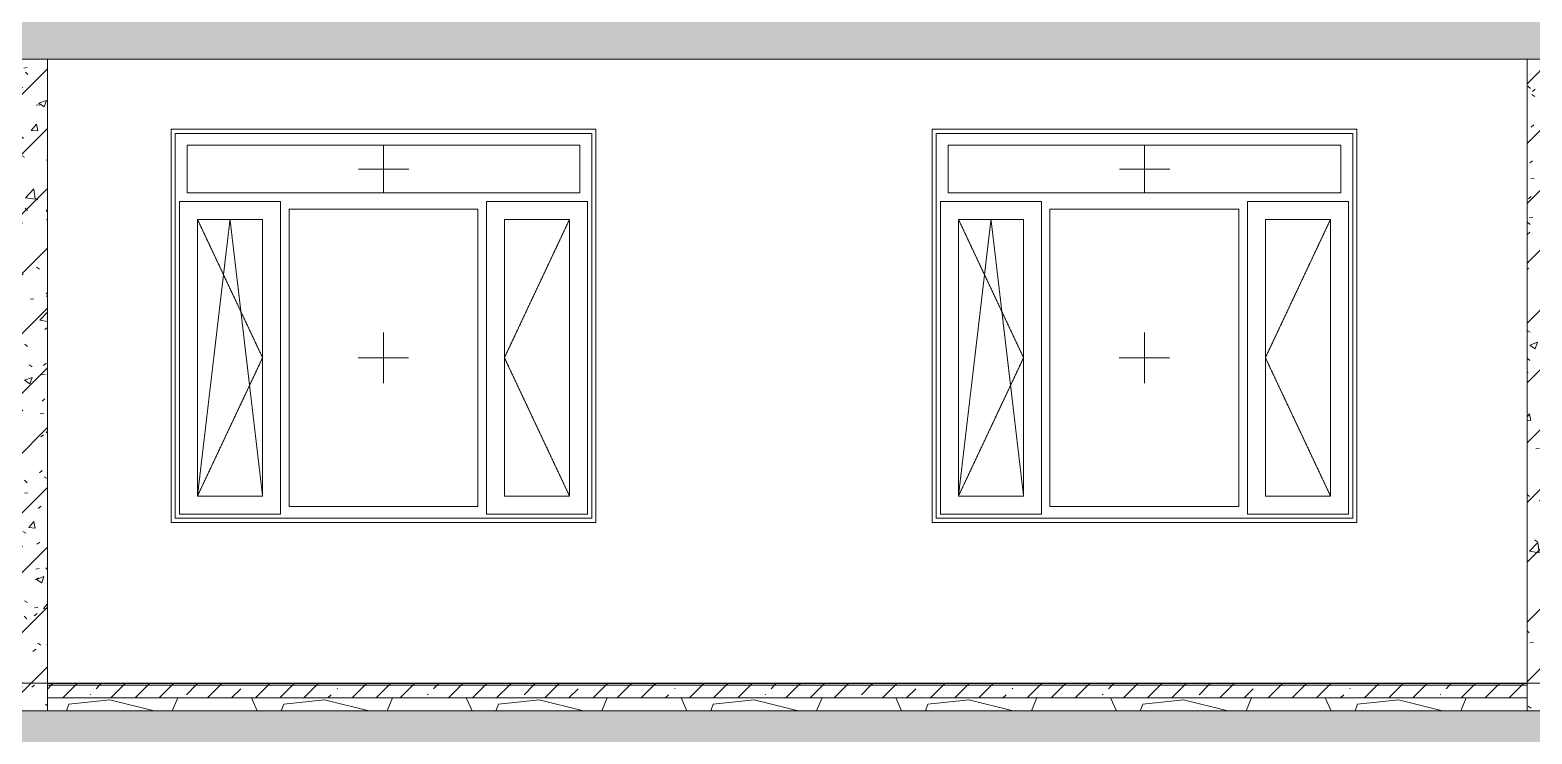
# Model space of a CAD drawing. Header units: millimetres. Extents: x -515342 to 330399, y -224905 to 507333.
# Drawn here: x 120693 to 127798, y 94541 to 97870 of the extents above; entities that cross this region are included whole.
import ezdxf

# ---------------------------------------------------------------- set-up
doc = ezdxf.new("R2010")
doc.units = ezdxf.units.MM
doc.linetypes.add('ASVP_Штриховая_ш2 п1', pattern=[3, 2, -1])
doc.layers.get('0').update_dxf_attribs({"lineweight": 0})
for name, color, linetype, lineweight in [('Линии', 7, 'Continuous', 0), ('Окна', 7, 'Continuous', 0), ('Окна открывание', 7, 'Continuous', 0), ('Перекрытие', 7, 'Continuous', 0), ('Стены внутренние', 7, 'Continuous', 0), ('Стены перегородки', 7, 'Continuous', 0)]:
    doc.layers.add(name, color=color, linetype=linetype, lineweight=lineweight)
pattern_1 = [(236.31, (49717.4, 8823.7), (-1777.996, -3556.002), [641.07, -5769.6]), (236.31, (49752.95, 8717), (-1777.996, -3556.002), [384.64, -6026.03]), (236.31, (49539.6, 8717), (-1777.996, -3556.002), [384.64, -6026.03])]
pattern_2 = [(45, (136801.12, 95610.5), (-141.4214, 141.4214), [])]
pattern_3 = [(50, (136801.12, 95610.5), (364.368, -31.8783), [38.1, -419.1]), (355, (136801.12, 95610.5), (-70.486, 382.113), [30.48, -335.28]), (100.451, (136831.5, 95607.84), (293.885, 350.233), [32.38, -356.18]), (46.184, (136801.12, 95712.1), (542.158, -84.086), [57.15, -628.65]), (96.636, (136846.3, 95705.1), (474.805, 494.855), [48.57, -534.27]), (351.184, (136801.1, 95712.1), (474.81, 494.85), [45.72, -502.92]), (21, (136851.92, 95686.7), (303.2285, -204.5305), [38.1, -419.1]), (326, (136851.92, 95686.7), (123.604, 368.376), [30.48, -335.28]), (71.451, (136877.2, 95669.65), (426.834, 163.843), [32.38, -356.18]), (37.5, (136801.12, 95610.49), (6.1766, 169.1102), [16.764, -314.452, 16.764, -323.596, -336.55]), (37.5, (136801.12, 95610.49), (6.1766, 169.1102), [-671.576, 16.764, -319.786]), (7.5, (136801.12, 95610.5), (133.6389, 200.3615), [16.764, -177.292, 16.764, -306.832, -128.27]), (7.5, (136801.12, 95610.5), (133.6389, 200.3615), [-517.652, 16.764, -111.506]), (327.5, (136687.84, 95610.49), (271.1818, -11.4584), [16.764, -110.236, 16.764, -379.476, -525.78]), (327.5, (136687.84, 95610.49), (271.1818, -11.4584), [-523.24, 16.764, -509.016]), (317.5, (136637.04, 95610.5), (296.2585, 50.853), [16.764, -148.336, 16.764, -246.38, -373.38]), (317.5, (136637.04, 95610.5), (296.2585, 50.853), [-428.244, 16.764, -356.616])]
pattern_4 = [(45, (136801.12, 95610.5), (-224.5064, 224.5064), []), (45, (137025.63, 95610.5), (-224.5064, 224.5064), [396.875, -79.375, 3.353, -76.022])]
pattern_5 = [(45, (136801.12, 95610.5), (-114.0493, 114.0493), []), (45, (136915.17, 95610.5), (-114.0493, 114.0493), [201.613, -40.323, 3.353, -36.97])]

# ---------------------------------------------------------------- blocks, each defined once
blk = doc.blocks.new('Окно_ПВХ_3Створки_1Фрамуга-верх - АР_Окно_ОП_1820_h_х1970_3ст2фр-в-V40-О_АР_П_Разрез 1-1')
at = {"layer": 'Окна'}
h = blk.add_hatch(dxfattribs=at)
h.set_pattern_fill('FP_5', color=256, style=0, pattern_type=2)
h.set_pattern_definition(pattern_1)
h.paths.add_polyline_path([(33334.5, 7635), (33642.5, 7635), (33642.5, 8943), (33334.5, 8943), (33334.5, 7881.6)])
at = {"layer": 'Окна', "color": 253, "true_color": 0xaaaaaa}
for p, q in [((33229.5, 9350), (35199.5, 9350)), ((33229.5, 9350), (33229.5, 7530)), ((33229.5, 7530), (33229.5, 9350)), ((33229.5, 9350), (35199.5, 9350)), ((35199.5, 9350), (35199.5, 7530)), ((35199.5, 9350), (35199.5, 7530)), ((35143.5, 9294), (33285.5, 9294)), ((33285.5, 9294), (33285.5, 9068)), ((35143.5, 9068), (35143.5, 9294)), ((33727.5, 9028), (33249.5, 9028)), ((33249.5, 7550), (33249.5, 9028)), ((35143.5, 9068), (33285.5, 9068)), ((33727.5, 7550), (33727.5, 9028)), ((35179.5, 9028), (34701.5, 9028)), ((34701.5, 7550), (34701.5, 9028)), ((35179.5, 7550), (35179.5, 9028)), ((33767.5, 8992), (33767.5, 7586)), ((34661.5, 8992), (33767.5, 8992)), ((34661.5, 8992), (34661.5, 7586)), ((33334.5, 8943), (33642.5, 8943)), ((33334.5, 7635), (33334.5, 8943)), ((33642.5, 8943), (33642.5, 7635)), ((34786.5, 8943), (35094.5, 8943)), ((34786.5, 7635), (34786.5, 8943)), ((35094.5, 8943), (35094.5, 7635)), ((33642.5, 7635), (33334.5, 7635)), ((35094.5, 7635), (34786.5, 7635)), ((33249.5, 7550), (33727.5, 7550)), ((33767.5, 7586), (34661.5, 7586)), ((34701.5, 7550), (35179.5, 7550)), ((35199.5, 7530), (33229.5, 7530)), ((35199.5, 7530), (33229.5, 7530))]:
    blk.add_line(p, q, dxfattribs=at)
at = {"layer": 'Окна открывание', "linetype": 'ASVP_Штриховая_ш2 п1'}
for p, q in [((34214.5, 9068), (34214.5, 9294)), ((34334.5, 9181), (34094.5, 9181)), ((33334.5, 7635), (33488.5, 8943)), ((33334.5, 8943), (33642.5, 8289)), ((33488.5, 8943), (33642.5, 7635)), ((35094.5, 8943), (34786.5, 8289)), ((34214.5, 8169), (34214.5, 8409)), ((33642.5, 8289), (33334.5, 7635)), ((34094.5, 8289), (34334.5, 8289)), ((34786.5, 8289), (35094.5, 7635))]:
    blk.add_line(p, q, dxfattribs=at)
blk = doc.blocks.new('Окно_ПВХ_3Створки_1Фрамуга-верх - АР_Окно_ОП_1820_h_х1970_3ст2фр-в-V62-О_АР_П_Разрез 1-1')
at = {"layer": 'Окна'}
h = blk.add_hatch(dxfattribs=at)
h.set_pattern_fill('FP_5', color=256, style=0, pattern_type=2)
h.set_pattern_definition(pattern_1)
h.paths.add_polyline_path([(36934.5, 7635), (37242.5, 7635), (37242.5, 8943), (36934.5, 8943), (36934.5, 7881.6)])
h = blk.add_hatch(dxfattribs=at)
h.set_pattern_fill('FP_5', color=256, style=0, pattern_type=2)
h.set_pattern_definition(pattern_1)
h.paths.add_polyline_path([(38386.5, 7635), (38694.5, 7635), (38694.5, 8943), (38386.5, 8943), (38386.5, 7881.6)])
at = {"layer": 'Окна', "color": 253, "true_color": 0xaaaaaa}
for p, q in [((36829.5, 9350), (38799.5, 9350)), ((36829.5, 9350), (36829.5, 7530)), ((36829.5, 7530), (36829.5, 9350)), ((36829.5, 9350), (38799.5, 9350)), ((38799.5, 9350), (38799.5, 7530)), ((38799.5, 9350), (38799.5, 7530)), ((38743.5, 9294), (36885.5, 9294)), ((36885.5, 9294), (36885.5, 9068)), ((38743.5, 9068), (38743.5, 9294)), ((37327.5, 9028), (36849.5, 9028)), ((36849.5, 7550), (36849.5, 9028)), ((38743.5, 9068), (36885.5, 9068)), ((37327.5, 7550), (37327.5, 9028)), ((38779.5, 9028), (38301.5, 9028)), ((38301.5, 7550), (38301.5, 9028)), ((38779.5, 7550), (38779.5, 9028)), ((37367.5, 8992), (37367.5, 7586)), ((38261.5, 8992), (37367.5, 8992)), ((38261.5, 8992), (38261.5, 7586)), ((36934.5, 8943), (37242.5, 8943)), ((36934.5, 7635), (36934.5, 8943)), ((37242.5, 8943), (37242.5, 7635)), ((38386.5, 8943), (38694.5, 8943)), ((38386.5, 7635), (38386.5, 8943)), ((38694.5, 8943), (38694.5, 7635)), ((37242.5, 7635), (36934.5, 7635)), ((38694.5, 7635), (38386.5, 7635)), ((36849.5, 7550), (37327.5, 7550)), ((37367.5, 7586), (38261.5, 7586)), ((38301.5, 7550), (38779.5, 7550)), ((38799.5, 7530), (36829.5, 7530)), ((38799.5, 7530), (36829.5, 7530))]:
    blk.add_line(p, q, dxfattribs=at)
at = {"layer": 'Окна открывание', "linetype": 'ASVP_Штриховая_ш2 п1'}
for p, q in [((37814.5, 9068), (37814.5, 9294)), ((37934.5, 9181), (37694.5, 9181)), ((36934.5, 7635), (37088.5, 8943)), ((36934.5, 8943), (37242.5, 8289)), ((37088.5, 8943), (37242.5, 7635)), ((38694.5, 8943), (38386.5, 8289)), ((37814.5, 8169), (37814.5, 8409)), ((37242.5, 8289), (36934.5, 7635)), ((37694.5, 8289), (37934.5, 8289)), ((38386.5, 8289), (38694.5, 7635))]:
    blk.add_line(p, q, dxfattribs=at)
blk = doc.blocks.new('СД_Люблино_Фасады_rvt-1-О_АР_П_Разрез 1-1')
at = {"layer": 'Стены внутренние'}
for p, q in [((33209.5, 9370), (35219.5, 9370)), ((33209.5, 7510), (33209.5, 9370)), ((35219.5, 9370), (35219.5, 7510)), ((36809.5, 9370), (38819.5, 9370)), ((36809.5, 7510), (36809.5, 9370)), ((38819.5, 9370), (38819.5, 7510)), ((35219.5, 7510), (33209.5, 7510)), ((38819.5, 7510), (36809.5, 7510))]:
    blk.add_line(p, q, dxfattribs=at)
at = {"layer": 'Окна', "lineweight": 9}
for name in ['Окно_ПВХ_3Створки_1Фрамуга-верх - АР_Окно_ОП_1820_h_х1970_3ст2фр-в-V40-О_АР_П_Разрез 1-1', 'Окно_ПВХ_3Створки_1Фрамуга-верх - АР_Окно_ОП_1820_h_х1970_3ст2фр-в-V62-О_АР_П_Разрез 1-1']:
    blk.add_blockref(name, (0, 0), dxfattribs=at)

msp = doc.modelspace()

# ---------------------------------------------------------------- hatches: boundary and pattern name
at = {"layer": 'Перекрытие'}
h = msp.add_hatch(dxfattribs=at)
h.set_pattern_fill('FP_1', color=256, style=0, pattern_type=2)
h.set_pattern_definition(pattern_4)
h.paths.add_polyline_path([(190085.5296, 97731.3929), (190085.5296, 97951.3929), (141000.5296, 97951.3929), (141000.5296, 97731.3929), (189732.2317, 97731.3929)])
h.paths.add_polyline_path([(88622.7373, 97731.3929), (137020.5296, 97731.3929), (137020.5296, 97951.3929), (87845.5296, 97951.3929), (87845.5296, 97731.3929)])
h = msp.add_hatch(dxfattribs=at)
h.set_pattern_fill('FP_19', color=256, style=0, pattern_type=2)
h.set_pattern_definition(pattern_5)
h.paths.add_polyline_path([(127574.7557, 94771.3929), (127775.5296, 94771.3929), (127775.5296, 94779.3929), (120775.5296, 94779.3929), (120775.5296, 94771.3929), (126745.9893, 94771.3929)])
h = msp.add_hatch(dxfattribs=at)
h.set_pattern_fill('FP_19', color=256, style=0, pattern_type=2)
h.set_pattern_definition(pattern_5)
h.paths.add_polyline_path([(127574.7557, 94711.3929), (127775.5296, 94711.3929), (127775.5296, 94771.3929), (120775.5296, 94771.3929), (120775.5296, 94711.3929), (126745.9893, 94711.3929)])
h = msp.add_hatch(dxfattribs=at)
h.set_pattern_fill('FP_23', color=256, style=0, pattern_type=2)
h.set_pattern_definition([(228.013, (137532.64, 96626.49), (-8127.9666, -9144.02968), [136.69, -13532.193]), (184.97, (137441.203, 96524.893), (12191.99547, 1016.05502), [234.562, -23221.62]), (132.51, (137207.52, 96504.57), (10159.9124, -11176.07977), [165.393, -16373.89]), (267.274, (136811.283, 96250.573), (1015.88953, 20320.00577), [213.602, -21146.575]), (292.834, (136801.123, 96037.213), (-5080.07417, 12191.97012), [209.453, -20735.923]), (357.274, (136882.403, 95844.173), (-20320.00577, 1015.88953), [213.602, -21146.575]), (37.694, (137095.763, 95834.013), (-13208.042725, -10159.94461), [282.477, -27965.247]), (72.255, (137319.283, 96006.733), (7112.12749, 22351.9589), [266.688, -26402.102]), (121.43, (137400.563, 96260.733), (-8128.10005, 13207.93827), [214.325, -21218.218]), (175.236, (137288.8, 96443.61), (11175.99406, -1016.0697), [244.685, -11989.575]), (222.397, (137044.963, 96463.933), (-12192.085586, -11175.90729), [316.43, -31326.71]), (138.814, (137817.12, 96240.41), (-7111.9922, 6096.00977), [108.002, -10692.226]), (171.469, (137735.843, 96311.533), (13207.99153, -2032.05404), [205.473, -20341.855]), (225, (137532.64, 96342), (1e-13, -1016), [143.684, -1293.157]), (203.199, (137461.52, 96463.93), (5079.9856, 2032.0367), [77.377, -7660.25]), (291.801, (137390.4, 96433.45), (-1015.9787, 3048.0072), [109.426, -5361.9]), (30.964, (137431.04, 96331.85), (3047.9913, 2032.0134), [177.73, -5746.52]), (161.565, (137583.44, 96423.3), (2031.999, -1016.0024), [128.515, -3084.36]), (16.39, (136801.12, 96433.453), (10159.97517, 3048.0812), [180.035, -17823.53]), (70.346, (136973.84, 96484.25), (-4064.0339, -11175.98797), [151.04, -14952.887]), (293.199, (137583.44, 96626.49), (-2032.0367, 5079.9856), [154.75, -7582.873]), (343.61, (137644.4, 96484.253), (-10159.97517, 3048.0812), [180.035, -17823.53]), (339.444, (136801.12, 95803.53), (-5080.0015, 2031.99615), [173.614, -8507.094]), (294.775, (136963.68, 95742.57), (-5079.9732, 11176.0126), [145.47, -14401.437]), (66.801, (137593.6, 95610.49), (2032.0367, 5079.9856), [154.75, -7582.873]), (17.354, (137654.56, 95752.73), (-13208.00149, -4063.99474), [170.313, -16860.95]), (69.444, (137095.76, 95610.49), (-2031.99615, -5080.0015), [86.807, -8593.9]), (101.31, (137532.64, 95610.5), (-1016.0048, 4063.999), [51.806, -5128.797]), (165.964, (137522.48, 95661.3), (3048.0036, -1015.9877), [209.453, -3979.62]), (186.009, (137319.28, 95712.093), (10159.99987, 1015.9998), [194.107, -19216.546]), (303.69, (137431.04, 96240.4), (-1015.9976, 2032.0017), [146.53, -3516.71]), (353.157, (137512.323, 96118.493), (17271.99206, -2032.06884), [255.823, -25326.404]), (60.945, (137766.32, 96088.01), (-4064.04974, -7111.97225), [104.603, -10355.757]), (90, (137817.1, 96179.5), (-1016, 1016), [60.96, -955.04]), (120.256, (137298.96, 95742.57), (4063.94492, -7112.03103), [141.147, -13973.576]), (48.013, (137227.84, 95864.49), (8127.9666, 9144.02968), [273.377, -13395.505]), (0, (137410.7, 96067.7), (1016, 1016), [264.16, -751.84]), (325.305, (137674.88, 96067.69), (-10160.01873, 7111.97318), [160.644, -15903.726]), (254.055, (137806.96, 95976.25), (-1015.9713, -4064.0072), [147.93, -7248.66]), (207.646, (137766.323, 95834.013), (-19303.99578, -10160.00796), [240.858, -23844.986]), (175.426, (137552.963, 95722.253), (-13207.99929, 1016.01778), [254.812, -25226.34])])
h.paths.add_polyline_path([(127574.7557, 94651.3929), (127775.5296, 94651.3929), (127775.5296, 94711.3929), (120775.5296, 94711.3929), (120775.5296, 94651.3929), (126745.9893, 94651.3929)])
h = msp.add_hatch(dxfattribs=at)
h.set_pattern_fill('FP_1', color=256, style=0, pattern_type=2)
h.set_pattern_definition(pattern_4)
h.paths.add_polyline_path([(87845.5296, 94431.3929), (137410.5296, 94431.3929), (137410.5296, 94651.3929), (87845.5296, 94651.3929), (87845.5296, 94435.9791)])
h.paths.add_polyline_path([(141249.4004, 94431.3929), (190085.5296, 94431.3929), (190085.5296, 94651.3929), (140610.5296, 94651.3929), (140610.5296, 94431.3929), (141042.2088, 94431.3929)])
at = {"layer": 'Стены внутренние'}
h = msp.add_hatch(dxfattribs=at)
h.set_pattern_fill('FP_2', color=256, style=0, pattern_type=2)
h.set_pattern_definition(pattern_2)
h.paths.add_polyline_path([(120775.5296, 94651.3929), (120775.5296, 97731.3929), (120625.5296, 97731.3929), (120625.5296, 94651.3929)])
h = msp.add_hatch(dxfattribs=at)
h.set_pattern_fill('FP_3', color=256, style=0, pattern_type=2)
h.set_pattern_definition(pattern_3)
h.paths.add_polyline_path([(120775.5296, 94651.3929), (120775.5296, 97731.3929), (120625.5296, 97731.3929), (120625.5296, 94651.3929)])
h = msp.add_hatch(dxfattribs=at)
h.set_pattern_fill('FP_2', color=256, style=0, pattern_type=2)
h.set_pattern_definition(pattern_2)
h.paths.add_polyline_path([(127775.5296, 94651.3929), (127925.5296, 94651.3929), (127925.5296, 97731.3929), (127775.5296, 97731.3929), (127775.5296, 95174.4794)])
h = msp.add_hatch(dxfattribs=at)
h.set_pattern_fill('FP_3', color=256, style=0, pattern_type=2)
h.set_pattern_definition(pattern_3)
h.paths.add_polyline_path([(127775.5296, 94651.3929), (127925.5296, 94651.3929), (127925.5296, 97731.3929), (127775.5296, 97731.3929), (127775.5296, 95174.4794)])

# ---------------------------------------------------------------- linework, layer by layer
at = {"layer": 'Линии'}
msp.add_line((88345.5296, 94781.3929), (137020.5296, 94781.3929), dxfattribs=at)
at = {"layer": 'Перекрытие'}
for p, q in [((87845.5296, 97731.3929), (137020.5296, 97731.3929)), ((127775.5296, 94781.3929), (120775.5296, 94781.3929)), ((127775.5296, 94779.3929), (120775.5296, 94779.3929)), ((120775.5296, 94771.3929), (120775.5296, 94651.3929)), ((127775.5296, 94771.3929), (120775.5296, 94771.3929)), ((127775.5296, 94711.3929), (120775.5296, 94711.3929)), ((127775.5296, 94651.3929), (127775.5296, 94771.3929)), ((137410.5296, 94651.3929), (87845.5296, 94651.3929))]:
    msp.add_line(p, q, dxfattribs=at)
at = {"layer": 'Стены перегородки'}
for p, q in [((120775.5296, 94771.3929), (120775.5296, 97731.3929)), ((127775.5296, 97731.3929), (127775.5296, 94771.3929))]:
    msp.add_line(p, q, dxfattribs=at)

# ---------------------------------------------------------------- block references
msp.add_blockref('СД_Люблино_Фасады_rvt-1-О_АР_П_Разрез 1-1', (88150.5296, 88031.3929))

doc.saveas('drawing.dxf')
